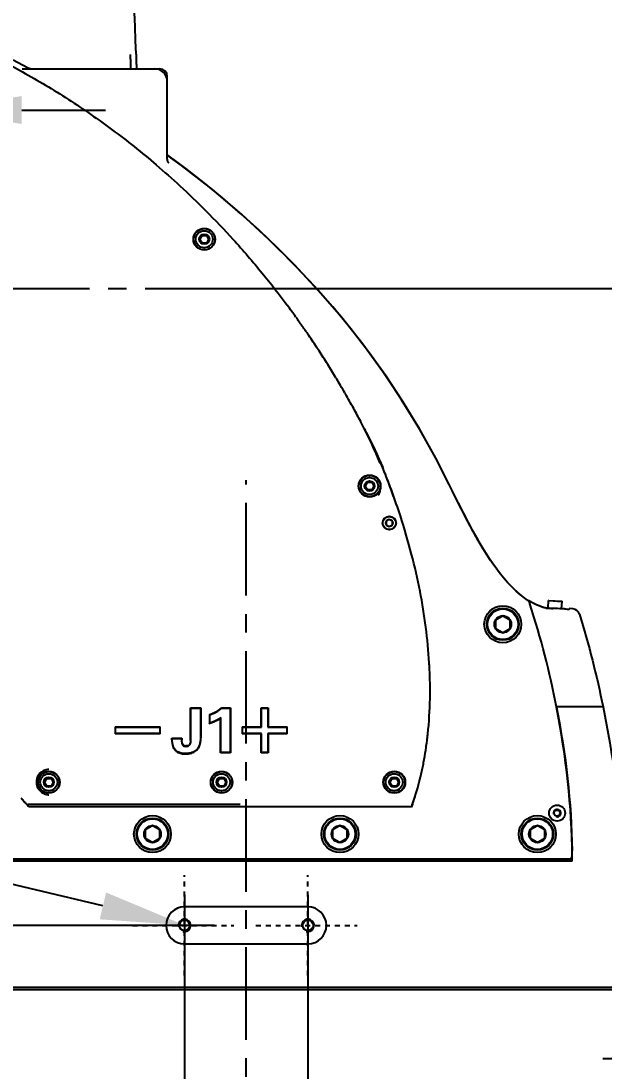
# Model space of a CAD drawing. Header units: millimetres. Extents: x 5828 to 6704, y 123 to 421.
# Drawn here: x 6417.01 to 6428.82, y 231.3 to 252.57 of the extents above; entities that cross this region are included whole.
import ezdxf
from ezdxf import colors
from ezdxf.entities.mleader import LeaderData, LeaderLine
from ezdxf.math import Vec2, Vec3

# ---------------------------------------------------------------- set-up
doc = ezdxf.new("R2010")
doc.units = ezdxf.units.MM
doc.linetypes.add('BANKLINE1', pattern=[5.5, 4, -1.5])
doc.linetypes.add('CENTER', pattern=[0.6, 0.375, -0.075, 0.075, -0.075])
for name, color, linetype in [('00_COMPONENTS', 7, 'BANKLINE1'), ('DIM', 7, 'Continuous'), ('外形图', 7, 'Continuous')]:
    doc.layers.add(name, color=color, linetype=linetype)
doc.styles.add('微软雅黑', font='msyh.ttc', dxfattribs={"height": 2.1})
doc.dimstyles.new('尺寸标注_1_20比例', dxfattribs={"dimtxt": 2.1, "dimasz": 1.7, "dimexe": 0.5, "dimexo": 0.4, "dimgap": 0.5, "dimtad": 1, "dimdec": 1, "dimlfac": 20, "dimdsep": 46, "dimtxsty": '微软雅黑', "dimcen": 0.09, "dimadec": 0, "dimazin": 0, "dimtp": 0.01, "dimtm": 0.01, "dimtfac": 1, "dimtdec": 1, "dimtofl": 0, "dimtmove": 0, "dimatfit": 3, "dimfxl": 1, "dimtolj": 1, "dimarcsym": 0})

# ---------------------------------------------------------------- blocks, each defined once
blk = doc.blocks.new('*D1502')
at = {"layer": 'Defpoints', "color": 0}
for p in [(6420.414, 247.153), (6438.362, 247.153), (6426.433, 222.153)]:
    blk.add_point(p, dxfattribs=at)
at = {"layer": '外形图', "color": 0, "lineweight": -2, "ltscale": 20}
for p, q in [((6420.814, 247.153), (6438.862, 247.153)), ((6438.362, 223.853), (6438.362, 245.453)), ((6426.833, 222.153), (6438.862, 222.153))]:
    blk.add_line(p, q, dxfattribs=at)
at = {"layer": '外形图', "color": 0}
for points in [[(6438.645, 245.453), (6438.079, 245.453), (6438.362, 247.153)], [(6438.079, 223.853), (6438.645, 223.853), (6438.362, 222.153)]]:
    blk.add_solid(points, dxfattribs=at)
at = {"layer": '外形图', "color": 0, "insert": (6436.776, 234.653), "char_height": 2.1, "attachment_point": 5, "rotation": 90, "style": '微软雅黑'}
blk.add_mtext('\\A1;500', dxfattribs=at)
blk = doc.blocks.new('*D1505')
at = {"layer": 'Defpoints', "color": 0}
for p in [(6415.321, 250.77), (6412.821, 247.64), (6415.321, 247.64)]:
    blk.add_point(p, dxfattribs=at)
at = {"layer": '外形图', "color": 0, "lineweight": -2, "ltscale": 20}
for p, q in [((6412.821, 248.04), (6412.821, 251.27)), ((6415.321, 248.04), (6415.321, 251.27)), ((6411.121, 250.77), (6405.042, 250.77)), ((6417.021, 250.77), (6418.721, 250.77))]:
    blk.add_line(p, q, dxfattribs=at)
at = {"layer": '外形图', "color": 0}
for points in [[(6411.121, 250.487), (6411.121, 251.053), (6412.821, 250.77)], [(6417.021, 251.053), (6417.021, 250.487), (6415.321, 250.77)]]:
    blk.add_solid(points, dxfattribs=at)
at = {"layer": '外形图', "color": 0, "insert": (6406.992, 252.356), "char_height": 2.1, "attachment_point": 5, "style": '微软雅黑'}
blk.add_mtext('\\A1;50', dxfattribs=at)
blk = doc.blocks.new('*D1506')
at = {"layer": 'Defpoints', "color": 0}
for p in [(6420.321, 235.272), (6422.821, 235.272), (6422.821, 230.141)]:
    blk.add_point(p, dxfattribs=at)
at = {"layer": '外形图', "color": 0, "lineweight": -2, "ltscale": 20}
for p, q in [((6420.321, 234.872), (6420.321, 229.641)), ((6422.821, 234.872), (6422.821, 229.641)), ((6418.621, 230.141), (6404.894, 230.141)), ((6424.521, 230.141), (6426.221, 230.141))]:
    blk.add_line(p, q, dxfattribs=at)
at = {"layer": '外形图', "color": 0}
for points in [[(6418.621, 229.858), (6418.621, 230.424), (6420.321, 230.141)], [(6424.521, 230.424), (6424.521, 229.858), (6422.821, 230.141)]]:
    blk.add_solid(points, dxfattribs=at)
at = {"layer": '外形图', "color": 0, "insert": (6406.844, 231.727), "char_height": 2.1, "attachment_point": 5, "style": '微软雅黑'}
blk.add_mtext('\\A1;50', dxfattribs=at)
blk = doc.blocks.new('*D1509')
at = {"layer": 'Defpoints', "color": 0}
for p in [(6411.821, 280.928), (6416.709, 222.153), (6442.674, 222.153)]:
    blk.add_point(p, dxfattribs=at)
at = {"layer": '外形图', "color": 0, "lineweight": -2, "ltscale": 20}
for p, q in [((6412.221, 280.928), (6443.174, 280.928)), ((6442.674, 279.228), (6442.674, 223.853)), ((6417.109, 222.153), (6443.174, 222.153))]:
    blk.add_line(p, q, dxfattribs=at)
at = {"layer": '外形图', "color": 0}
for points in [[(6442.957, 279.228), (6442.39, 279.228), (6442.674, 280.928)], [(6442.39, 223.853), (6442.957, 223.853), (6442.674, 222.153)]]:
    blk.add_solid(points, dxfattribs=at)
at = {"layer": '外形图', "color": 0, "insert": (6441.082, 251.54), "char_height": 2.1, "attachment_point": 5, "rotation": 90, "style": '微软雅黑'}
blk.add_mtext('\\A1;1175.5', dxfattribs=at)
blk = doc.blocks.new('*D1543')
at = {"layer": 'Defpoints', "color": 0}
for p in [(6421.321, 234.253), (6388.418, 222.153), (6418.196, 222.153)]:
    blk.add_point(p, dxfattribs=at)
at = {"layer": 'DIM', "color": 0, "linetype": 'ByBlock', "lineweight": -2, "ltscale": 20}
for p, q in [((6420.921, 234.253), (6387.918, 234.253)), ((6388.418, 232.553), (6388.418, 223.853)), ((6417.796, 222.153), (6387.918, 222.153))]:
    blk.add_line(p, q, dxfattribs=at)
at = {"layer": 'DIM', "color": 0}
for points in [[(6388.701, 232.553), (6388.135, 232.553), (6388.418, 234.253)], [(6388.135, 223.853), (6388.701, 223.853), (6388.418, 222.153)]]:
    blk.add_solid(points, dxfattribs=at)
at = {"layer": 'DIM', "color": 0, "insert": (6386.85, 228.203), "char_height": 2.1, "attachment_point": 5, "rotation": 90, "style": '微软雅黑'}
blk.add_mtext('\\A1;242', dxfattribs=at)
blk = doc.blocks.new('*D1544')
at = {"layer": 'Defpoints', "color": 0}
for p in [(6413.82, 248.653), (6388.418, 234.253), (6421.321, 234.253)]:
    blk.add_point(p, dxfattribs=at)
at = {"layer": 'DIM', "color": 0, "linetype": 'ByBlock', "lineweight": -2, "ltscale": 20}
for p, q in [((6413.42, 248.653), (6387.918, 248.653)), ((6388.418, 246.953), (6388.418, 235.953)), ((6420.921, 234.253), (6387.918, 234.253))]:
    blk.add_line(p, q, dxfattribs=at)
at = {"layer": 'DIM', "color": 0}
for points in [[(6388.701, 246.953), (6388.135, 246.953), (6388.418, 248.653)], [(6388.135, 235.953), (6388.701, 235.953), (6388.418, 234.253)]]:
    blk.add_solid(points, dxfattribs=at)
at = {"layer": 'DIM', "color": 0, "insert": (6386.833, 241.453), "char_height": 2.1, "attachment_point": 5, "rotation": 90, "style": '微软雅黑'}
blk.add_mtext('\\A1;288', dxfattribs=at)
blk = doc.blocks.new('*D1556')
at = {"layer": 'Defpoints', "color": 0}
for p in [(6382.821, 278.378), (6421.571, 223.051), (6421.571, 206.909)]:
    blk.add_point(p, dxfattribs=at)
at = {"layer": 'DIM', "color": 0, "linetype": 'ByBlock', "lineweight": -2, "ltscale": 20}
for p, q in [((6382.821, 277.978), (6382.821, 206.409)), ((6421.571, 222.651), (6421.571, 206.409)), ((6384.521, 206.909), (6419.871, 206.909))]:
    blk.add_line(p, q, dxfattribs=at)
at = {"layer": 'DIM', "color": 0}
for points in [[(6384.521, 207.193), (6384.521, 206.626), (6382.821, 206.909)], [(6419.871, 206.626), (6419.871, 207.193), (6421.571, 206.909)]]:
    blk.add_solid(points, dxfattribs=at)
at = {"layer": 'DIM', "color": 0, "insert": (6402.196, 208.477), "char_height": 2.1, "attachment_point": 5, "style": '微软雅黑'}
blk.add_mtext('\\A1;775', dxfattribs=at)
blk = doc.blocks.new('*D1561')
at = {"layer": 'Defpoints', "color": 0}
for p in [(6417.385, 273.403), (6438.362, 273.403), (6420.414, 247.153)]:
    blk.add_point(p, dxfattribs=at)
at = {"layer": 'DIM', "color": 0, "lineweight": -2}
for p, q in [((6417.785, 273.403), (6438.862, 273.403)), ((6438.362, 248.853), (6438.362, 271.703)), ((6420.814, 247.153), (6438.862, 247.153))]:
    blk.add_line(p, q, dxfattribs=at)
at = {"layer": 'DIM', "color": 0}
for points in [[(6438.645, 271.703), (6438.079, 271.703), (6438.362, 273.403)], [(6438.079, 248.853), (6438.645, 248.853), (6438.362, 247.153)]]:
    blk.add_solid(points, dxfattribs=at)
at = {"layer": 'DIM', "color": 0, "insert": (6436.776, 260.278), "char_height": 2.1, "attachment_point": 5, "rotation": 90, "style": '微软雅黑'}
blk.add_mtext('\\A1;525', dxfattribs=at)

msp = doc.modelspace()

# ---------------------------------------------------------------- linework, layer by layer
at = {"layer": '00_COMPONENTS', "linetype": 'CENTER', "ltscale": 5}
msp.add_line((6407.5225, 247.1527), (6420.8136, 247.1527), dxfattribs=at)
at = {"layer": '外形图', "linetype": 'Continuous'}
for p, q in [((6417.1406, 251.6262), (6416.848, 251.78)), ((6417.0789, 251.6027), (6419.7208, 251.6027)), ((6417.1291, 251.6161), (6417.1107, 251.6247)), ((6417.1467, 251.61), (6417.1291, 251.6161)), ((6417.1843, 251.6027), (6417.1406, 251.6262)), ((6417.1643, 251.6058), (6417.1467, 251.61)), ((6417.1822, 251.6033), (6417.1643, 251.6058)), ((6417.198, 251.6027), (6417.1822, 251.6033)), ((6419.7208, 251.6027), (6419.8208, 251.6027)), ((6419.9708, 251.3527), (6419.9708, 251.4527)), ((6419.9708, 249.803), (6419.9708, 251.3527)), ((6420.2593, 249.6494), (6419.9708, 249.8588)), ((6420.3474, 249.5824), (6419.979, 249.8576)), ((6420.6327, 248.1527), (6420.6768, 248.2289)), ((6420.6768, 248.0764), (6420.6327, 248.1527)), ((6420.6768, 248.2289), (6420.7648, 248.2289)), ((6420.7648, 248.0764), (6420.6768, 248.0764)), ((6420.7648, 248.2289), (6420.8088, 248.1527)), ((6420.8088, 248.1527), (6420.7648, 248.0764)), ((6422.5778, 246.5751), (6422.5893, 246.559)), ((6422.5893, 246.559), (6422.5962, 246.5494)), ((6422.806, 246.2502), (6422.815, 246.237)), ((6423.5696, 245.0391), (6423.5813, 245.0188)), ((6424.3722, 243.4381), (6424.3682, 243.448)), ((6423.9827, 243.1527), (6424.0268, 243.2289)), ((6424.0268, 243.0764), (6423.9827, 243.1527)), ((6424.0268, 243.2289), (6424.1148, 243.2289)), ((6424.1148, 243.2289), (6424.1588, 243.1527)), ((6424.1588, 243.1527), (6424.1148, 243.0764)), ((6424.1148, 243.0764), (6424.0268, 243.0764)), ((6424.4706, 242.4752), (6424.4084, 242.4393)), ((6424.4084, 242.4393), (6424.4084, 242.3676)), ((6424.4084, 242.3676), (6424.4706, 242.3317)), ((6424.5327, 242.4393), (6424.4706, 242.4752)), ((6424.4706, 242.3317), (6424.5327, 242.3676)), ((6424.5327, 242.3676), (6424.5327, 242.4393)), ((6427.1557, 240.9273), (6427.0753, 240.9937)), ((6427.3109, 240.8198), (6427.2987, 240.8277)), ((6427.3849, 240.7782), (6427.3109, 240.8198)), ((6427.6886, 240.687), (6427.6987, 240.8317)), ((6427.7041, 240.8363), (6427.6987, 240.8317)), ((6427.6987, 240.8317), (6427.9731, 240.8125)), ((6427.7041, 240.8363), (6427.9684, 240.8178)), ((6427.9629, 240.6678), (6427.9731, 240.8125)), ((6427.9684, 240.8178), (6427.9731, 240.8125)), ((6427.5988, 240.6933), (6427.8164, 240.6781)), ((6428.1909, 240.664), (6428.12, 240.669)), ((6428.1206, 240.6652), (6428.1207, 240.6642)), ((6426.7708, 240.5242), (6426.6223, 240.4384)), ((6426.6223, 240.4384), (6426.6223, 240.2669)), ((6426.9193, 240.4384), (6426.7708, 240.5242)), ((6426.9193, 240.2669), (6426.9193, 240.4384)), ((6426.6223, 240.2669), (6426.7708, 240.1812)), ((6426.7708, 240.1812), (6426.9193, 240.2669)), ((6425.286, 239.4604), (6425.2853, 239.4741)), ((6420.4481, 238.6527), (6420.4414, 238.6598)), ((6420.4414, 238.5866), (6420.4414, 238.6598)), ((6420.4414, 238.6598), (6420.4878, 238.6598)), ((6420.4878, 238.6598), (6420.5343, 238.6598)), ((6420.5343, 238.6598), (6420.5575, 238.6598)), ((6420.5575, 238.6598), (6420.6434, 238.6598)), ((6420.6434, 238.6598), (6420.6504, 238.6598)), ((6420.6436, 238.6527), (6420.6504, 238.6598)), ((6420.6504, 238.6597), (6420.6504, 238.5925)), ((6421.0722, 238.6597), (6421.1309, 238.6597)), ((6421.1309, 238.6597), (6421.1506, 238.6597)), ((6421.1506, 238.6597), (6421.1703, 238.6597)), ((6421.1703, 238.6597), (6421.2425, 238.6597)), ((6421.2425, 238.6597), (6421.2495, 238.6597)), ((6421.2428, 238.6527), (6421.2495, 238.6597)), ((6421.2495, 238.6597), (6421.2496, 237.753)), ((6421.8833, 238.6527), (6421.8764, 238.6597)), ((6421.8764, 238.6597), (6421.9223, 238.6597)), ((6421.8764, 238.653), (6421.8764, 238.6597)), ((6421.9223, 238.6597), (6421.9377, 238.6597)), ((6421.9377, 238.6597), (6421.9685, 238.6597)), ((6421.9685, 238.6597), (6422.008, 238.6597)), ((6422.008, 238.6597), (6422.0149, 238.6597)), ((6422.0083, 238.6527), (6422.0149, 238.6597)), ((6422.0149, 238.6597), (6422.0149, 238.6168)), ((6428.803, 238.6777), (6427.8582, 238.6777)), ((6420.4414, 238.074), (6420.4414, 238.5866)), ((6420.4478, 238.653), (6420.6434, 238.653)), ((6420.4478, 238.0006), (6420.4478, 238.653)), ((6420.6434, 238.653), (6420.6434, 238.052)), ((6420.6504, 238.5925), (6420.6505, 238.1199)), ((6420.8243, 238.4599), (6420.8243, 238.4397)), ((6420.8308, 238.3484), (6420.8308, 238.5158)), ((6421.0524, 237.7462), (6421.0524, 238.4506)), ((6421.0589, 237.753), (6421.0589, 238.4644)), ((6421.0746, 238.653), (6421.2425, 238.653)), ((6421.2425, 238.653), (6421.2425, 237.753)), ((6421.8764, 238.5738), (6421.8764, 238.653)), ((6421.8764, 238.3154), (6421.8764, 238.5738)), ((6421.883, 238.653), (6422.008, 238.653)), ((6421.883, 238.2655), (6421.883, 238.653)), ((6422.008, 238.653), (6422.008, 238.2655)), ((6422.0149, 238.6168), (6422.0149, 238.5738)), ((6422.0149, 238.5738), (6422.0149, 238.3154)), ((6418.9141, 238.2726), (6418.9141, 238.2263)), ((6418.9141, 238.2725), (6418.9205, 238.2725)), ((6418.9205, 238.2725), (6419.8205, 238.2724)), ((6418.9205, 238.2656), (6419.8205, 238.2655)), ((6418.9205, 238.1406), (6418.9205, 238.2656)), ((6419.8205, 238.2724), (6419.8278, 238.2724)), ((6419.8205, 238.2655), (6419.8205, 238.1405)), ((6419.8208, 238.2652), (6419.8278, 238.2724)), ((6419.8278, 238.2655), (6419.8278, 238.2724)), ((6419.8278, 238.2262), (6419.8278, 238.2655)), ((6420.8243, 238.4397), (6420.8243, 238.4195)), ((6421.489, 238.2723), (6421.4889, 238.2261)), ((6421.489, 238.2723), (6421.8325, 238.2723)), ((6421.4958, 238.2652), (6421.489, 238.2723)), ((6421.4955, 238.2655), (6421.883, 238.2655)), ((6421.4955, 238.1405), (6421.4955, 238.2655)), ((6421.8325, 238.2723), (6421.8764, 238.2722)), ((6421.8764, 238.2722), (6421.8764, 238.3154)), ((6421.8833, 238.2652), (6421.8764, 238.2722)), ((6422.008, 238.2655), (6422.3955, 238.2655)), ((6422.0083, 238.2652), (6422.0149, 238.2722)), ((6422.0149, 238.3154), (6422.0149, 238.2722)), ((6422.0149, 238.2722), (6422.4024, 238.2722)), ((6422.3955, 238.2655), (6422.3955, 238.1405)), ((6422.3958, 238.2652), (6422.4024, 238.2723)), ((6422.4024, 238.2655), (6422.4024, 238.2723)), ((6422.4024, 238.226), (6422.4024, 238.2655)), ((6418.9141, 238.2263), (6418.9141, 238.2108)), ((6418.9141, 238.2108), (6418.9141, 238.18)), ((6418.9141, 238.18), (6418.9141, 238.1405)), ((6418.9141, 238.1405), (6418.9141, 238.1337)), ((6418.9205, 238.1337), (6418.9141, 238.1337)), ((6419.8205, 238.1405), (6418.9205, 238.1406)), ((6419.8278, 238.1337), (6419.8205, 238.1337)), ((6419.8208, 238.1402), (6419.8278, 238.1337)), ((6419.8278, 238.1953), (6419.8278, 238.2262)), ((6419.8278, 238.1799), (6419.8278, 238.1953)), ((6419.8278, 238.1337), (6419.8278, 238.1799)), ((6420.0641, 238.0463), (6420.1099, 238.0463)), ((6420.0708, 238.0392), (6420.0641, 238.0463)), ((6420.0641, 238.0425), (6420.0641, 238.0463)), ((6420.0641, 238.0113), (6420.0641, 238.0425)), ((6420.0705, 238.0395), (6420.2617, 238.0395)), ((6420.0705, 238.0113), (6420.0705, 238.0395)), ((6420.1099, 238.0463), (6420.1555, 238.0463)), ((6420.1555, 238.0463), (6420.1783, 238.0463)), ((6420.1783, 238.0463), (6420.2617, 238.0463)), ((6420.2617, 238.0395), (6420.2604, 238.0075)), ((6420.2617, 238.0463), (6420.2692, 238.0463)), ((6420.262, 238.0392), (6420.2692, 238.0463)), ((6420.2692, 238.0463), (6420.2678, 238.0116)), ((6420.4414, 238.0006), (6420.4414, 238.074)), ((6420.6505, 238.1199), (6420.6505, 238.052)), ((6421.4889, 238.2261), (6421.4889, 238.2107)), ((6421.4889, 238.2107), (6421.4889, 238.1799)), ((6421.4889, 238.1799), (6421.489, 238.1405)), ((6421.4955, 238.1337), (6421.4889, 238.1337)), ((6421.489, 238.1405), (6421.489, 238.1337)), ((6421.4958, 238.1402), (6421.489, 238.1337)), ((6421.883, 238.1405), (6421.4955, 238.1405)), ((6421.5735, 238.1337), (6421.4955, 238.1337)), ((6421.8325, 238.1337), (6421.5735, 238.1337)), ((6421.8764, 238.1337), (6421.8325, 238.1337)), ((6421.8763, 237.8324), (6421.8764, 238.0907)), ((6421.8833, 238.1402), (6421.8764, 238.1337)), ((6421.8764, 238.0907), (6421.8764, 238.1337)), ((6421.883, 237.753), (6421.883, 238.1405)), ((6422.3955, 238.1405), (6422.008, 238.1405)), ((6422.008, 238.1405), (6422.008, 237.753)), ((6422.0083, 238.1402), (6422.0149, 238.1337)), ((6422.0586, 238.1337), (6422.0149, 238.1337)), ((6422.0149, 238.1337), (6422.0149, 238.0905)), ((6422.0149, 238.0905), (6422.015, 237.8321)), ((6422.3173, 238.1336), (6422.0586, 238.1337)), ((6422.3599, 238.1336), (6422.3173, 238.1336)), ((6422.4024, 238.1336), (6422.3599, 238.1336)), ((6422.3958, 238.1402), (6422.4024, 238.1336)), ((6422.4024, 238.1952), (6422.4024, 238.226)), ((6422.4024, 238.1798), (6422.4024, 238.1952)), ((6422.4024, 238.1336), (6422.4024, 238.1798)), ((6420.2678, 238.0116), (6420.2676, 238.0073)), ((6421.8763, 237.7893), (6421.8763, 237.8324)), ((6422.015, 237.8321), (6422.015, 237.753)), ((6425.2085, 237.8024), (6425.21, 237.8122)), ((6421.0592, 237.7527), (6421.0524, 237.7462)), ((6421.0589, 237.7462), (6421.0524, 237.7462)), ((6421.2425, 237.753), (6421.0589, 237.753)), ((6421.1397, 237.7462), (6421.0589, 237.7462)), ((6421.1616, 237.7462), (6421.1397, 237.7462)), ((6421.2055, 237.7462), (6421.1616, 237.7462)), ((6421.2496, 237.7462), (6421.2055, 237.7462)), ((6421.2428, 237.7527), (6421.2496, 237.7462)), ((6421.2496, 237.753), (6421.2496, 237.7462)), ((6421.8763, 237.7462), (6421.8763, 237.7893)), ((6421.8833, 237.7527), (6421.8763, 237.7462)), ((6421.883, 237.7462), (6421.8763, 237.7462)), ((6422.008, 237.753), (6421.883, 237.753)), ((6421.9228, 237.7462), (6421.883, 237.7462)), ((6421.9536, 237.7462), (6421.9228, 237.7462)), ((6421.969, 237.7462), (6421.9536, 237.7462)), ((6422.015, 237.7462), (6421.969, 237.7462)), ((6422.0083, 237.7527), (6422.015, 237.7462)), ((6422.015, 237.753), (6422.015, 237.7462)), ((6417.4827, 237.1527), (6417.5268, 237.2289)), ((6417.5268, 237.2289), (6417.6148, 237.2289)), ((6417.6148, 237.2289), (6417.6588, 237.1527)), ((6420.9827, 237.1527), (6421.0268, 237.2289)), ((6421.0268, 237.2289), (6421.1148, 237.2289)), ((6421.1148, 237.2289), (6421.1588, 237.1527)), ((6424.4827, 237.1527), (6424.5268, 237.2289)), ((6424.5268, 237.2289), (6424.6148, 237.2289)), ((6424.6148, 237.2289), (6424.6588, 237.1527)), ((6417.5268, 237.0764), (6417.4827, 237.1527)), ((6417.6148, 237.0764), (6417.5268, 237.0764)), ((6417.6588, 237.1527), (6417.6148, 237.0764)), ((6421.0268, 237.0764), (6420.9827, 237.1527)), ((6421.1148, 237.0764), (6421.0268, 237.0764)), ((6421.1588, 237.1527), (6421.1148, 237.0764)), ((6424.5268, 237.0764), (6424.4827, 237.1527)), ((6424.6148, 237.0764), (6424.5268, 237.0764)), ((6424.6588, 237.1527), (6424.6148, 237.0764)), ((6417.12, 236.7071), (6417.1119, 236.7159)), ((6417.12, 236.7071), (6417.1231, 236.7038)), ((6417.1231, 236.7038), (6417.1233, 236.7035)), ((6417.1317, 236.6944), (6417.1233, 236.7035)), ((6417.1394, 236.6862), (6417.1317, 236.6944)), ((6421.4458, 236.7036), (6417.1419, 236.7037)), ((6424.9232, 236.6527), (6417.1707, 236.6527)), ((6424.9141, 236.703), (6424.9235, 236.703)), ((6424.9235, 236.703), (6424.9313, 236.7031)), ((6424.9343, 236.7163), (6424.9368, 236.7126)), ((6424.941, 236.7033), (6424.9381, 236.695)), ((6424.9407, 236.7036), (6424.9407, 236.7034)), ((6424.9408, 236.7036), (6424.944, 236.7131)), ((6424.9503, 236.7304), (6424.9488, 236.7258)), ((6419.6708, 236.2742), (6419.5223, 236.1884)), ((6419.5223, 236.1884), (6419.5223, 236.0169)), ((6419.8193, 236.1884), (6419.6708, 236.2742)), ((6419.8193, 236.0169), (6419.8193, 236.1884)), ((6423.4708, 236.2742), (6423.3223, 236.1884)), ((6423.3223, 236.1884), (6423.3223, 236.0169)), ((6423.6193, 236.1884), (6423.4708, 236.2742)), ((6423.6193, 236.0169), (6423.6193, 236.1884)), ((6427.4708, 236.2742), (6427.3223, 236.1884)), ((6427.3223, 236.1884), (6427.3223, 236.0169)), ((6427.6193, 236.1884), (6427.4708, 236.2742)), ((6427.6193, 236.0169), (6427.6193, 236.1884)), ((6419.5223, 236.0169), (6419.6708, 235.9312)), ((6419.6708, 235.9312), (6419.8193, 236.0169)), ((6423.3223, 236.0169), (6423.4708, 235.9312)), ((6423.4708, 235.9312), (6423.6193, 236.0169)), ((6427.3223, 236.0169), (6427.4708, 235.9312)), ((6427.4708, 235.9312), (6427.6193, 236.0169)), ((6428.1748, 235.5527), (6414.6946, 235.5527)), ((6415.8574, 235.6027), (6426.7951, 235.6027)), ((6426.7951, 235.6027), (6428.1533, 235.6027)), ((6428.1533, 235.6027), (6428.1569, 235.611)), ((6422.8208, 234.6277), (6420.3208, 234.6277)), ((6420.3208, 233.8777), (6422.8208, 233.8777)), ((6412.3208, 233.0027), (6427.0708, 233.0027)), ((6413.6958, 232.9527), (6430.8687, 232.9527)), ((6413.6958, 232.9527), (6430.8708, 232.9527)), ((6427.0708, 233.0027), (6429.5664, 233.0027)), ((6432.8208, 231.5527), (6428.8009, 231.5527))]:
    msp.add_line(p, q, dxfattribs=at)
at = {"layer": '外形图', "linetype": 'CENTER', "ltscale": 5}
msp.add_line((6421.5708, 219.9349), (6421.5708, 243.274), dxfattribs=at)
at = {"layer": '外形图', "linetype": 'CENTER', "ltscale": 0.05}
for p, q in [((6420.3208, 233.2396), (6420.3208, 235.2715)), ((6422.8208, 233.2396), (6422.8208, 235.2715)), ((6419.2682, 234.2527), (6421.3205, 234.2527)), ((6421.7682, 234.2527), (6423.8205, 234.2527))]:
    msp.add_line(p, q, dxfattribs=at)
at = {"layer": '外形图', "linetype": 'Continuous'}
for points in [[(6419.9882, 249.7156), (6419.9887, 249.7149), (6419.9918, 249.7106), (6419.9932, 249.7086), (6419.993, 249.709), (6419.9915, 249.7117), (6419.9887, 249.7171), (6419.9851, 249.7254), (6419.9811, 249.7363), (6419.9772, 249.7499), (6419.9739, 249.7659), (6419.9716, 249.7844), (6419.9708, 249.803)], [(6425.4132, 243.7177), (6425.0796, 244.3147), (6424.7205, 244.9003), (6424.3385, 245.4699), (6423.9331, 246.0249), (6423.4997, 246.571), (6423.0386, 247.1069), (6422.5501, 247.6314), (6422.0286, 248.1491), (6421.4739, 248.6582), (6420.8862, 249.157), (6420.2593, 249.6494)], [(6425.6849, 243.1855), (6425.4124, 243.7192), (6425.0876, 244.3011), (6424.7505, 244.8534), (6424.404, 245.3758), (6424.0501, 245.8695), (6423.6894, 246.3375), (6423.3238, 246.7805), (6422.9553, 247.1992), (6422.5838, 247.5964), (6422.2106, 247.973), (6421.8371, 248.3294), (6421.4631, 248.6677), (6421.0896, 248.9887), (6420.7178, 249.293), (6420.3474, 249.5824)], [(6427.1262, 240.9508), (6427.0382, 241.0266), (6426.952, 241.1095), (6426.8675, 241.1987), (6426.7826, 241.2966), (6426.6979, 241.4023), (6426.6141, 241.5149), (6426.5286, 241.6378), (6426.4417, 241.7705), (6426.3541, 241.9122), (6426.2632, 242.0671), (6426.169, 242.2352), (6426.0723, 242.4153), (6425.9715, 242.6095), (6425.8662, 242.818), (6425.7567, 243.039), (6425.6849, 243.1855)], [(6427.0753, 240.9937), (6426.9936, 241.0684), (6426.9115, 241.1512), (6426.83, 241.2409), (6426.7493, 241.3372), (6426.6687, 241.4407), (6426.589, 241.5501), (6426.5105, 241.6648), (6426.4312, 241.7871), (6426.3516, 241.9163), (6426.272, 242.0518), (6426.1903, 242.1965), (6426.107, 242.3501), (6426.0219, 242.5117), (6425.9332, 242.6848), (6425.8403, 242.87), (6425.7436, 243.0657), (6425.6849, 243.1855)], [(6427.247, 240.8608), (6427.2141, 240.8837), (6427.1262, 240.9508)], [(6427.3601, 240.7915), (6427.2859, 240.8353), (6427.2469, 240.8608)], [(6427.7661, 240.6659), (6427.7553, 240.6665), (6427.6969, 240.6722), (6427.6351, 240.6835), (6427.5702, 240.701), (6427.5027, 240.7247), (6427.4325, 240.7547), (6427.3601, 240.7915)], [(6427.5968, 240.6934), (6427.5891, 240.6954), (6427.5245, 240.7165), (6427.4562, 240.744), (6427.3849, 240.7782)], [(6417.1231, 236.7038), (6417.1231, 236.7039), (6417.1231, 236.704), (6417.1231, 236.7042), (6417.1232, 236.7045), (6417.1233, 236.7049), (6417.1234, 236.7053), (6417.1235, 236.7057), (6417.1237, 236.7062), (6417.1239, 236.7068), (6417.1241, 236.7074), (6417.1244, 236.708), (6417.1246, 236.7087), (6417.1249, 236.7094), (6417.1252, 236.7101), (6417.1256, 236.7109), (6417.1259, 236.7117), (6417.1263, 236.7125), (6417.1267, 236.7133)], [(6417.1233, 236.7035), (6417.1241, 236.7034), (6417.1258, 236.7034), (6417.1283, 236.7033), (6417.1317, 236.7032), (6417.1408, 236.7031)], [(6424.9313, 236.7031), (6424.9346, 236.7031), (6424.9372, 236.7032), (6424.9391, 236.7032), (6424.9402, 236.7033), (6424.9407, 236.7034)], [(6424.9368, 236.7126), (6424.9372, 236.712), (6424.9377, 236.7112), (6424.9382, 236.7104), (6424.9386, 236.7096), (6424.9391, 236.7088), (6424.9394, 236.7081), (6424.9398, 236.7074), (6424.9401, 236.7067), (6424.9403, 236.7061), (6424.9405, 236.7056), (6424.9407, 236.7051), (6424.9408, 236.7046), (6424.9409, 236.7042), (6424.9408, 236.7038)]]:
    msp.add_lwpolyline(points, dxfattribs=at)
for centre, radius in [((6420.7208, 248.1527), 0.22), ((6420.7208, 248.1527), 0.2157), ((6420.7208, 248.1527), 0.1725), ((6420.7208, 248.1527), 0.1026), ((6424.0708, 243.1534), 0.2225), ((6424.0708, 243.1527), 0.22), ((6424.0708, 243.1527), 0.2157), ((6424.0708, 243.1527), 0.1725), ((6424.0708, 243.1527), 0.1026), ((6424.4706, 242.4034), 0.1375), ((6424.4706, 242.4034), 0.1325), ((6424.4706, 242.4034), 0.0717), ((6426.7708, 240.3527), 0.375), ((6426.7708, 240.3527), 0.325), ((6426.7708, 240.3527), 0.31), ((6426.7708, 240.3527), 0.1715), ((6417.5708, 237.1527), 0.22), ((6417.5708, 237.1527), 0.2157), ((6417.5708, 237.1527), 0.1725), ((6417.5708, 237.1527), 0.1026), ((6421.0708, 237.1527), 0.22), ((6421.0708, 237.1527), 0.2157), ((6421.0708, 237.1527), 0.1725), ((6421.0708, 237.1527), 0.1026), ((6424.5705, 237.153), 0.2225), ((6424.5708, 237.1527), 0.22), ((6424.5708, 237.1527), 0.2157), ((6424.5708, 237.1527), 0.1725), ((6424.5708, 237.1527), 0.1026), ((6427.8708, 236.5277), 0.1625), ((6427.8708, 236.5277), 0.0625), ((6419.6708, 236.1027), 0.375), ((6419.6708, 236.1027), 0.325), ((6419.6708, 236.1027), 0.31), ((6423.4708, 236.1027), 0.375), ((6423.4708, 236.1027), 0.325), ((6423.4708, 236.1027), 0.31), ((6427.4708, 236.1027), 0.375), ((6427.4708, 236.1027), 0.325), ((6427.4708, 236.1027), 0.31), ((6419.6708, 236.1027), 0.1715), ((6423.4708, 236.1027), 0.1715), ((6427.4708, 236.1027), 0.1715), ((6420.3208, 234.2527), 0.105), ((6422.8208, 234.2527), 0.105)]:
    msp.add_circle(centre, radius, dxfattribs=at)
for centre, radius, start, end in [((5399.5953, 218.7651), 1020.2807, 1.8610698, 2.1140854), ((6417.079, 251.9323), 0.3296, 261.81273, 263.07576), ((6417.0789, 251.9312), 0.3286, 263.07475, 270.00204), ((6419.7208, 251.3527), 0.25, 0, 90), ((6419.8208, 251.4527), 0.15, 0, 90), ((6407.8806, 236.0102), 18.1004, 35.70998, 36.6487), ((6407.8172, 235.9645), 18.1785, 35.28604, 35.51354), ((6407.7801, 235.9384), 18.2239, 34.55984, 35.28583), ((6407.7018, 235.8847), 18.3189, 33.39436, 34.4107), ((6407.657, 235.855), 18.3726, 33.22948, 33.39478), ((6407.6133, 235.8265), 18.4247, 32.24234, 33.22907), ((6407.5772, 235.8036), 18.4675, 32.10091, 32.24264), ((6407.5433, 235.7825), 18.5075, 31.11777, 32.10061), ((6407.4972, 235.7546), 18.5613, 30.55207, 31.0136), ((6407.472, 235.7397), 18.5906, 30.01437, 30.55206), ((6407.4332, 235.7174), 18.6353, 28.89498, 29.94205), ((6410.3334, 237.3159), 15.3238, 27.78613, 28.90233), ((6410.8002, 237.563), 14.7956, 27.635, 27.78203), ((6411.0495, 237.6933), 14.5144, 27.15809, 27.63585), ((6417.2995, 240.5633), 7.6347, 21.61416, 22.83087), ((6416.8957, 240.3966), 8.0715, 22.21236, 22.77761), ((6417.5337, 240.6574), 7.3822, 21.74663, 22.12793), ((6418.0716, 240.8722), 6.8031, 21.3446, 21.74459), ((6418.0457, 240.8617), 6.8311, 21.34317, 21.59292), ((6410.7028, 237.9917), 14.714, 19.42738, 21.34658), ((6410.6593, 237.9756), 14.7612, 20.04087, 21.34478), ((6410.6593, 237.9756), 14.7612, 20.04087, 21.34478), ((6427.137, 240.698), 0.1965, 41.00639, 56.0052), ((6410.0686, 235.2107), 18.1243, 11.0174, 17.84347), ((6410.0702, 235.2111), 18.1227, 11.01689, 17.84372), ((6429.3077, 271.6275), 30.9905, 266.92524, 267.04505), ((6429.2101, 269.7326), 29.093, 267.04451, 267.19553), ((6428.1805, 240.5144), 0.15, 17.23269, 86), ((6415.8851, 239.005), 9.4119, 0.79377, 2.77355), ((6416.1861, 239.0106), 9.1108, 0.44337, 0.78471), ((6420.407, 239.6707), 1.2236, 289.94161, 292.35919), ((6420.5254, 239.3819), 0.9115, 292.37833, 295.50969), ((6420.0585, 240.5011), 2.2939, 289.50169, 289.73377), ((6420.6712, 238.9847), 0.6567, 298.57007, 300.93157), ((6417.9791, 238.9081), 7.3134, 351.38203, 353.61537), ((6417.7096, 238.9398), 7.5848, 353.60402, 353.89553), ((6420.646, 238.0109), 0.5819, 179.96564, 182.24044), ((6420.5591, 238.0076), 0.495, 182.24159, 184.85427), ((6420.4961, 238.0022), 0.4317, 184.85611, 187.77054), ((6420.5665, 237.9953), 0.3064, 177.7156, 180.46579), ((6420.3096, 237.9937), 0.2634, 244.00148, 249.0731), ((6420.3409, 238.2691), 0.5422, 269.945, 273.37892), ((6420.3464, 238.1767), 0.4497, 273.38026, 277.36904), ((6418.4002, 238.8443), 6.8876, 349.20784, 351.29903), ((6418.5231, 238.8201), 6.7624, 349.21409, 351.344), ((6417.5731, 237.1556), 0.2548, 108.14838, 181.56299), ((6417.5733, 237.1549), 0.2556, 96.33711, 108.14027), ((6417.5732, 237.155), 0.2554, 90.5194, 96.32347), ((6418.9504, 238.737), 6.327, 346.44648, 348.67724), ((6418.8115, 238.7643), 6.4685, 346.50023, 348.68219), ((6418.6166, 238.8041), 6.6674, 348.67539, 349.19913), ((6418.7546, 238.7772), 6.5269, 348.66904, 349.20407), ((6419.4037, 238.6163), 5.8581, 341.22185, 346.27582), ((6419.0232, 238.7149), 6.2512, 346.22518, 346.48759), ((6417.5745, 237.1557), 0.2563, 181.58957, 196.22992), ((6417.5732, 237.1555), 0.255, 196.27504, 207.88465), ((6417.5737, 237.1561), 0.2557, 207.94331, 224.9833), ((6417.5723, 237.155), 0.2539, 225.04211, 233.65293), ((6426.006, 244.9486), 12.1195, 222.04937, 222.78853), ((6426.3998, 245.3058), 12.6512, 222.05592, 222.24265), ((6426.0322, 244.9718), 12.1545, 222.24188, 222.55295), ((6425.6342, 244.6064), 11.6143, 222.55313, 222.85459), ((6417.5742, 237.1567), 0.2564, 233.06512, 252.91633), ((6417.5734, 237.1555), 0.255, 253.02421, 265.27923), ((6417.5732, 237.1541), 0.2536, 265.28209, 269.46234), ((6419.7149, 238.5156), 5.5315, 341.17136, 341.43983), ((6419.6299, 238.5439), 5.621, 341.44223, 342.59688), ((6425.137, 244.1442), 10.9355, 223.00005, 223.24071), ((6419.8012, 238.4858), 5.4401, 340.30872, 340.78081), ((6419.7504, 238.5035), 5.4939, 340.87266, 341.12109), ((6419.742, 238.5065), 5.5025, 340.97813, 341.16979), ((6427.8708, 236.5277), 0.075, 255, 195), ((6415.6557, 235.6147), 12.5193, 0.17402, 0.68363), ((6423.1764, 237.7762), 5.4308, 336.50368, 336.98272), ((6416.0135, 235.6154), 12.1615, 359.70463, 359.94094), ((6415.8789, 235.6155), 12.2961, 359.94093, 0.17317), ((6420.3208, 234.2527), 0.375, 90, 270), ((6422.8208, 234.2527), 0.375, 270, 90), ((6420.3208, 234.2527), 0.125, 255, 195), ((6422.8208, 234.2527), 0.125, 255, 195)]:
    msp.add_arc(centre, radius, start, end, dxfattribs=at)
for points, knots in [([(6416.4597, 251.852), (6416.4906, 251.8368), (6416.6844, 251.7391), (6417.0337, 251.5483), (6417.5067, 251.2764), (6417.9687, 250.9868), (6418.4219, 250.6837), (6418.8664, 250.3653), (6419.3092, 250.025), (6419.7654, 249.6487), (6420.2506, 249.2183), (6420.7729, 248.7167), (6421.3312, 248.1306), (6421.8834, 247.4903), (6422.2376, 247.0364), (6422.4027, 246.8144)], [0, 0, 0, 0, 0.0131223, 0.0827948, 0.1519032, 0.2213151, 0.2908718, 0.3599585, 0.4299504, 0.5040106, 0.5856085, 0.6774223, 0.7803457, 0.8944248, 1, 1, 1, 1]), ([(6424.3377, 243.5216), (6424.3375, 243.5221), (6424.3238, 243.5547), (6424.295, 243.622), (6424.2492, 243.7259), (6424.1982, 243.8382), (6424.1411, 243.9601), (6424.0773, 244.0924), (6424.0174, 244.213), (6423.9785, 244.2894), (6423.9636, 244.3183)], [0, 0, 0, 0, 0.0018983, 0.1206965, 0.2491922, 0.388863, 0.5411785, 0.7076295, 0.8893252, 1, 1, 1, 1]), ([(6425.2853, 239.4741), (6425.2837, 239.5065), (6425.2687, 239.7799), (6425.2188, 240.2973), (6425.0983, 241.0314), (6424.9259, 241.7851), (6424.7294, 242.4555), (6424.5853, 242.8733), (6424.5267, 243.0341)], [0, 0, 0, 0, 0.0266719, 0.2248479, 0.4265448, 0.6371755, 0.8594706, 1, 1, 1, 1]), ([(6428.0202, 240.6642), (6428.0049, 240.6648), (6427.927, 240.6677), (6427.8491, 240.6713), (6427.7867, 240.6744)], [0, 0, 0, 0, 0.1975649, 1, 1, 1, 1]), ([(6428.0202, 240.6642), (6428.0255, 240.664), (6428.0356, 240.6636), (6428.0457, 240.6629), (6428.0505, 240.6626)], [0, 0, 0, 0, 0.5220436, 1, 1, 1, 1]), ([(6428.0505, 240.6626), (6428.0674, 240.6614), (6428.0864, 240.6628), (6428.1169, 240.6568), (6428.1199, 240.6624)], [0, 0, 0, 0, 0.7284476, 1, 1, 1, 1]), ([(6428.1189, 240.6638), (6428.1185, 240.664), (6428.1174, 240.6642), (6428.1164, 240.6644), (6428.1157, 240.6644)], [0, 0, 0, 0, 0.4243716, 1, 1, 1, 1]), ([(6428.12, 240.6627), (6428.12, 240.6629), (6428.1197, 240.6634), (6428.1192, 240.6637), (6428.1189, 240.6638)], [0, 0, 0, 0, 0.3951397, 1, 1, 1, 1]), ([(6428.1199, 240.6624), (6428.1199, 240.6624), (6428.12, 240.6625), (6428.12, 240.6626), (6428.12, 240.6627)], [0, 0, 0, 0, 0.5181531, 1, 1, 1, 1]), ([(6425.2514, 238.1332), (6425.2767, 238.3702), (6425.2956, 238.6864), (6425.2973, 239.0029), (6425.2967, 239.0811)], [0, 0, 0, 0, 0.7529629, 1, 1, 1, 1]), ([(6420.2786, 237.9279), (6420.2764, 237.9327), (6420.2729, 237.9429), (6420.2709, 237.9534), (6420.2701, 237.9587)], [0, 0, 0, 0, 0.4968692, 1, 1, 1, 1]), ([(6420.2895, 237.9108), (6420.2872, 237.9133), (6420.2832, 237.9188), (6420.28, 237.9248), (6420.2786, 237.9279)], [0, 0, 0, 0, 0.5003884, 1, 1, 1, 1]), ([(6420.3584, 237.8922), (6420.3574, 237.8927), (6420.3555, 237.8938), (6420.3536, 237.895), (6420.3526, 237.8957)], [0, 0, 0, 0, 0.4912213, 1, 1, 1, 1]), ([(6420.3747, 237.8884), (6420.372, 237.8884), (6420.3663, 237.889), (6420.361, 237.8909), (6420.3584, 237.8922)], [0, 0, 0, 0, 0.4910946, 1, 1, 1, 1]), ([(6420.4203, 237.927), (6420.4193, 237.9266), (6420.4174, 237.9257), (6420.4154, 237.9249), (6420.4143, 237.9246)], [0, 0, 0, 0, 0.4871257, 1, 1, 1, 1]), ([(6420.4378, 237.9449), (6420.4362, 237.9413), (6420.4315, 237.934), (6420.4243, 237.929), (6420.4203, 237.927)], [0, 0, 0, 0, 0.4717907, 1, 1, 1, 1]), ([(6420.4414, 238.0006), (6420.4414, 237.9987), (6420.4415, 237.9948), (6420.4416, 237.9909), (6420.4417, 237.9889)], [0, 0, 0, 0, 0.4935094, 1, 1, 1, 1])]:
    msp.add_open_spline(points, degree=3, knots=knots, dxfattribs=at)
for points in [[(6419.2191, 251.8958), (6419.2236, 251.7983), (6419.2263, 251.7007), (6419.2291, 251.6031)], [(6419.3379, 251.8999), (6419.3411, 251.8004), (6419.3442, 251.7016), (6419.3473, 251.6035)], [(6422.5962, 246.5494), (6422.6022, 246.541), (6422.6081, 246.5327), (6422.6141, 246.5243)], [(6422.7881, 246.2762), (6422.7941, 246.2675), (6422.8, 246.2589), (6422.806, 246.2502)], [(6423.3876, 245.3471), (6423.3935, 245.3375), (6423.3993, 245.3278), (6423.4051, 245.3182)], [(6424.2878, 243.616), (6424.1781, 243.8777), (6424.0559, 244.1343), (6423.9264, 244.3869)], [(6424.0036, 244.2399), (6424.122, 244.0055), (6424.2343, 243.7677), (6424.3361, 243.5257)], [(6424.2435, 242.9701), (6424.2722, 242.998), (6424.2851, 243.0426), (6424.2858, 243.0826)], [(6427.3211, 240.7643), (6427.3086, 240.8029), (6427.2806, 240.8381), (6427.247, 240.8608)], [(6427.2853, 240.8269), (6427.3011, 240.8087), (6427.3137, 240.7872), (6427.3211, 240.7643)], [(6428.3237, 240.5588), (6428.5154, 239.9408), (6428.6736, 239.3117), (6428.8029, 238.6777)], [(6421.0003, 238.6051), (6421.0256, 238.6215), (6421.05, 238.6396), (6421.0725, 238.6597)], [(6428.1749, 235.6527), (6428.1717, 236.6654), (6428.0529, 237.6804), (6427.8589, 238.6744)], [(6427.8589, 238.6744), (6428.0458, 237.7167), (6428.1624, 236.7398), (6428.1741, 235.764)], [(6428.8029, 238.6777), (6428.9998, 237.7129), (6429.1314, 236.7335), (6429.2127, 235.7522)], [(6420.8243, 238.5205), (6420.8243, 238.5003), (6420.8243, 238.4801), (6420.8243, 238.4599)], [(6420.8308, 238.5158), (6420.9323, 238.5527), (6421.0131, 238.5985), (6421.0746, 238.653)], [(6421.0589, 238.4644), (6421.0056, 238.4218), (6420.9298, 238.3835), (6420.8308, 238.3484)], [(6420.918, 238.5593), (6420.9463, 238.5728), (6420.9739, 238.588), (6421.0003, 238.6051)], [(6421.0524, 238.4506), (6421.0384, 238.4401), (6421.0238, 238.4304), (6421.0088, 238.4214)], [(6420.8243, 238.4195), (6420.8243, 238.3926), (6420.8243, 238.3657), (6420.8243, 238.3388)], [(6420.9087, 238.3712), (6420.8838, 238.3607), (6420.8585, 238.3511), (6420.8331, 238.342)], [(6420.9853, 238.408), (6420.9604, 238.3944), (6420.9347, 238.3823), (6420.9087, 238.3712)], [(6419.8205, 238.1337), (6419.5205, 238.1336), (6419.2205, 238.1337), (6418.9205, 238.1337)], [(6420.6434, 238.052), (6420.6434, 237.9429), (6420.617, 237.8627), (6420.5658, 237.8112)], [(6420.6458, 237.9769), (6420.6491, 238.0017), (6420.6505, 238.0269), (6420.6505, 238.052)], [(6420.0683, 237.9438), (6420.0711, 237.9234), (6420.0755, 237.9031), (6420.0821, 237.8836)], [(6420.1438, 237.7982), (6420.095, 237.8414), (6420.0705, 237.9122), (6420.0705, 238.0113)], [(6420.0821, 237.8836), (6420.0936, 237.8497), (6420.1129, 237.8168), (6420.1397, 237.7931)], [(6420.2602, 237.9928), (6420.2609, 237.9168), (6420.2919, 237.879), (6420.345, 237.879)], [(6420.2701, 237.9587), (6420.2676, 237.9747), (6420.267, 237.9911), (6420.2676, 238.0073)], [(6420.3454, 237.8859), (6420.325, 237.8859), (6420.3029, 237.8955), (6420.2895, 237.9108)], [(6420.5658, 237.8112), (6420.5142, 237.7593), (6420.439, 237.7336), (6420.34, 237.7336)], [(6420.345, 237.879), (6420.3814, 237.879), (6420.4077, 237.8884), (6420.4238, 237.9074)], [(6420.419, 237.9118), (6420.4082, 237.8991), (6420.3914, 237.8884), (6420.3747, 237.8884)], [(6420.4238, 237.9074), (6420.4397, 237.926), (6420.4478, 237.9573), (6420.4478, 238.0006)], [(6420.4417, 237.9889), (6420.4424, 237.9742), (6420.4438, 237.9584), (6420.4378, 237.9449)], [(6420.571, 237.8064), (6420.5845, 237.8199), (6420.5961, 237.8354), (6420.6058, 237.8519)], [(6420.6058, 237.8519), (6420.6128, 237.8638), (6420.6188, 237.8763), (6420.6239, 237.8892)], [(6420.6239, 237.8892), (6420.635, 237.9172), (6420.6419, 237.947), (6420.6458, 237.9769)], [(6420.1397, 237.7931), (6420.156, 237.7787), (6420.1746, 237.7665), (6420.1941, 237.7569)], [(6420.34, 237.7336), (6420.2579, 237.7336), (6420.1927, 237.7549), (6420.1438, 237.7982)], [(6420.2155, 237.7476), (6420.2306, 237.7418), (6420.2463, 237.7374), (6420.2622, 237.7341)], [(6420.2622, 237.7341), (6420.2878, 237.7289), (6420.3142, 237.7268), (6420.3404, 237.7268)], [(6420.404, 237.7307), (6420.4326, 237.7344), (6420.4611, 237.7412), (6420.4878, 237.752)], [(6420.4878, 237.752), (6420.5185, 237.7645), (6420.5476, 237.7829), (6420.571, 237.8064)]]:
    msp.add_open_spline(points, degree=3, dxfattribs=at)

# ---------------------------------------------------------------- dimensions: what is measured, and where the dimension line sits
at = {"layer": 'DIM', "linetype": 'ByBlock', "ltscale": 20}
dim = msp.add_linear_dim(base=(6421.5708, 206.9092), p1=(6382.8208, 278.3776), p2=(6421.5708, 223.051), dimstyle='尺寸标注_1_20比例', dxfattribs=at)
dim.commit()
dim.dimension.update_dxf_attribs({"geometry": '*D1556', "text_midpoint": (6402.1958, 206.9092), "dimtype": 160})
at = {"layer": 'DIM'}
dim = msp.add_linear_dim(base=(6438.3621, 273.4026), p1=(6420.4137, 247.1527), p2=(6417.3848, 273.4026), angle=90, dimstyle='尺寸标注_1_20比例', dxfattribs=at)
dim.commit()
dim.dimension.update_dxf_attribs({"geometry": '*D1561', "text_midpoint": (6436.7762, 260.2777)})
at = {"layer": 'DIM', "linetype": 'ByBlock', "ltscale": 20}
for base, p1, p2, picture, middle in [((6388.418, 234.2527), (6413.8204, 248.6531), (6421.3205, 234.2527), '*D1544', (6386.8334, 241.4529)), ((6388.418, 222.1527), (6421.3205, 234.2527), (6418.1958, 222.1527), '*D1543', (6386.8504, 228.2027))]:
    dim = msp.add_linear_dim(base=base, p1=p1, p2=p2, angle=90, dimstyle='尺寸标注_1_20比例', dxfattribs=at)
    dim.commit()
    dim.dimension.update_dxf_attribs({"geometry": picture, "text_midpoint": middle})
at = {"layer": '外形图', "ltscale": 20}
for base, p1, p2, picture, middle in [((6442.6735, 222.1527), (6411.8208, 280.9276), (6416.7089, 222.1527), '*D1509', (6442.6735, 251.5402)), ((6438.3621, 247.1527), (6426.4327, 222.1527), (6420.4137, 247.1527), '*D1502', (6438.3621, 234.6527))]:
    dim = msp.add_linear_dim(base=base, p1=p1, p2=p2, angle=90, dimstyle='尺寸标注_1_20比例', dxfattribs=at)
    dim.commit()
    dim.dimension.update_dxf_attribs({"geometry": picture, "text_midpoint": middle, "dimtype": 160})
for base, p1, p2, picture, middle in [((6415.3207, 250.77), (6412.8207, 247.64), (6415.3207, 247.64), '*D1505', (6406.9922, 250.77)), ((6422.8208, 230.1409), (6420.3208, 235.2715), (6422.8208, 235.2715), '*D1506', (6406.8445, 230.1409))]:
    dim = msp.add_linear_dim(base=base, p1=p1, p2=p2, dimstyle='尺寸标注_1_20比例', dxfattribs=at)
    dim.commit()
    dim.dimension.update_dxf_attribs({"geometry": picture, "text_midpoint": middle, "dimtype": 160})

# ---------------------------------------------------------------- leaders
at = {"layer": '外形图'}
ml = msp.add_multileader_mtext('Standard', dxfattribs=at)
ml.set_content('2×M5{\\A1;\\C256; depth10}', style='微软雅黑')
ml.set_leader_properties()
ml.build(insert=Vec2(0, 0))
ml.multileader.update_dxf_attribs({"text_left_attachment_type": 5, "text_right_attachment_type": 5, "dogleg_length": 0.15, "arrow_head_size": 1.7})
ctx = ml.context
ctx.base_point, ctx.char_height, ctx.arrow_head_size, ctx.landing_gap_size, ctx.plane_origin = Vec3(6388.5029, 236.9489), 2.1, 1.7, 0.3, Vec3(6420.3208, 234.2555)
ctx.left_attachment, ctx.right_attachment, ctx.text_align_type = 5, 5, 2
notes = []
notes.append((ctx, [(0, (1, 1, 0), (6408.9474, 236.9489), (-1, 0), 0.15, [(0, [(6420.3208, 234.2555)], 0, [])])]))
ctx.mtext.insert, ctx.mtext.alignment, ctx.mtext.flow_direction = Vec3(6408.4974, 239.8583), 3, 5
for ctx, leaders in notes:
    for number, flags, end, landing, length, lines in leaders:
        leader = LeaderData()
        leader.index, (leader.has_last_leader_line, leader.has_dogleg_vector, leader.attachment_direction) = number, flags
        leader.last_leader_point, leader.dogleg_vector, leader.dogleg_length = Vec3(end), Vec3(landing), length
        for number, points, colour, breaks in lines:
            line = LeaderLine()
            line.index, line.vertices, line.color, line.breaks = number, Vec3.list(points), colors.encode_raw_color(colour), breaks
            leader.lines.append(line)
        ctx.leaders.append(leader)

doc.saveas('drawing.dxf')
